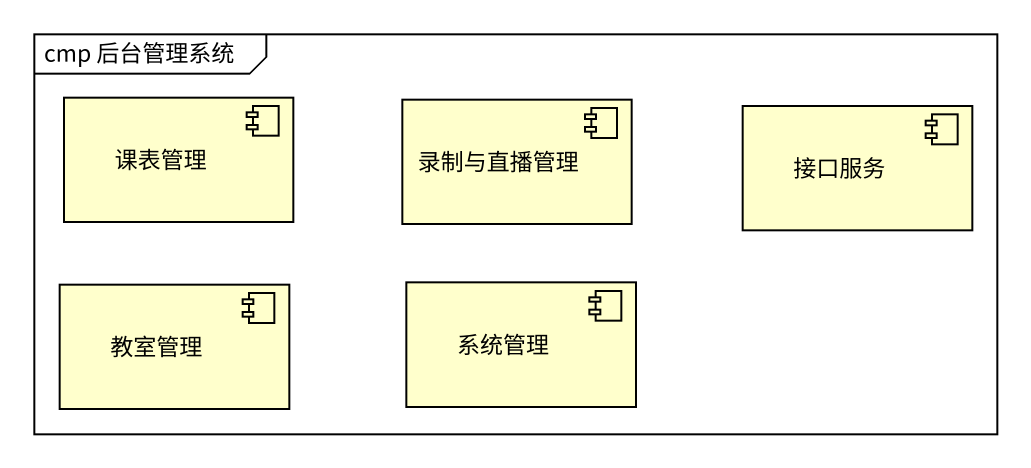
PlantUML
@startuml
mainframe cmp 后台管理系统
component 课表管理
component 录制与直播管理
component 接口服务
component 教室管理
component 系统管理
@enduml
